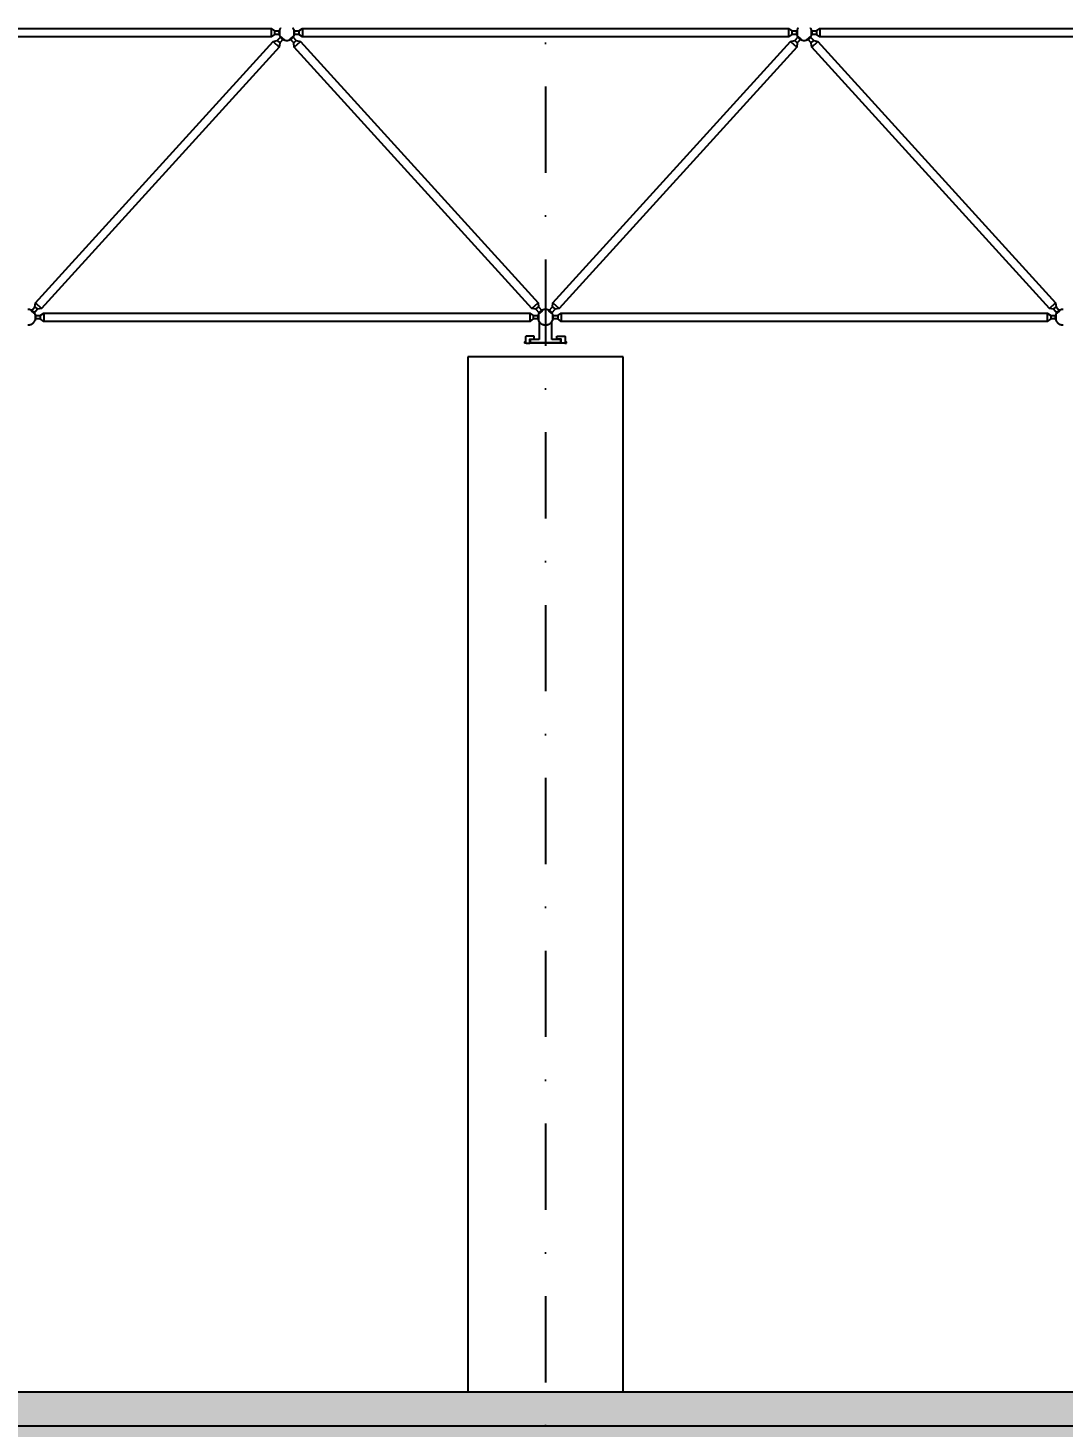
# Model space of a CAD drawing. Header units: centimetres. Extents: x 26569 to 160723, y -3143 to 14565.
# Drawn here: x 37476.7 to 37776.7, y 5940.3 to 6345.9 of the extents above; entities that cross this region are included whole.
import ezdxf

# ---------------------------------------------------------------- set-up
doc = ezdxf.new("R2010")
doc.units = ezdxf.units.CM
doc.header["$LTSCALE"] = 100
doc.linetypes.add('DASHDOT2', pattern=[0.5, 0.25, -0.125, 0, -0.125])
for name, color, linetype in [('A-ANNO-DIMS', 187, 'Continuous'), ('A-ANNO-GRID', 155, 'DASHDOT2'), ('A-ELEV-01', 255, 'Continuous'), ('A-ELEV-02', 253, 'Continuous'), ('S-CONC', 5, 'Continuous'), ('S-HTCH', 8, 'Continuous')]:
    doc.layers.add(name, color=color, linetype=linetype)
doc.styles.add('Fields_100', font='act_simplex.shx', dxfattribs={"width": 0.8, "height": 20})
doc.dimstyles.new('FIELDS_100', dxfattribs={"dimscale": 0, "dimtxt": 20, "dimasz": 5, "dimexe": 5, "dimexo": 5, "dimgap": 5, "dimtad": 0, "dimdec": 0, "dimzin": 0, "dimdsep": 46, "dimtxsty": 'Fields_100', "dimblk": 'DOT', "dimcen": 0.09, "dimclrt": 50, "dimadec": 0, "dimazin": 0, "dimtfac": 1, "dimtdec": 0, "dimtix": 1, "dimtofl": 0, "dimtmove": 1, "dimatfit": 3, "dimfxl": 5, "dimfxlon": 1, "dimtolj": 1, "dimtzin": 0, "dimarcsym": 0})

# ---------------------------------------------------------------- blocks, each defined once
blk = doc.blocks.new('_Dot')
at = {"color": 0, "linetype": 'ByBlock', "lineweight": -2}
blk.add_line((-0.5, 0), (-1, 0), dxfattribs=at)
at = {"color": 0, "linetype": 'ByBlock', "const_width": 0.5}
blk.add_lwpolyline([(-0.25, 0, 1), (0.25, 0, 1)], format="xyb", close=True, dxfattribs=at)
blk = doc.blocks.new('*D695')
at = {"layer": 'A-ANNO-DIMS', "color": 0, "lineweight": -2, "transparency": 16777216}
for p, q in [((36726.73, 6649.56), (36726.73, 6659.56)), ((37626.73, 6649.56), (37626.73, 6659.56)), ((36731.73, 6654.56), (37145.07, 6654.56)), ((37621.73, 6654.56), (37208.4, 6654.56))]:
    blk.add_line(p, q, dxfattribs=at)
at = {"layer": 'DEFPOINTS', "color": 0, "transparency": 16777216}
for p in [(37626.73, 6654.56), (36726.73, 6232.06), (37626.73, 6232.06)]:
    blk.add_point(p, dxfattribs=at)
at = {"layer": 'A-ANNO-DIMS', "color": 0, "lineweight": -2, "transparency": 16777216, "xscale": 5, "yscale": 5, "zscale": 5, "rotation": 180}
blk.add_blockref('_Dot', (36726.73, 6654.56), dxfattribs=at)
at = {"layer": 'A-ANNO-DIMS', "color": 0, "lineweight": -2, "transparency": 16777216, "xscale": 5, "yscale": 5, "zscale": 5}
blk.add_blockref('_Dot', (37626.73, 6654.56), dxfattribs=at)
at = {"layer": 'A-ANNO-DIMS', "color": 50, "transparency": 16777216, "insert": (37176.73, 6654.56), "char_height": 20, "attachment_point": 5, "style": 'Fields_100'}
blk.add_mtext('\\A1;1800', dxfattribs=at)
blk = doc.blocks.new('*D696')
at = {"layer": 'A-ANNO-DIMS', "color": 0, "lineweight": -2, "transparency": 16777216}
for p, q in [((37626.73, 6649.56), (37626.73, 6659.56)), ((38526.73, 6649.56), (38526.73, 6659.56)), ((37631.73, 6654.56), (38045.07, 6654.56)), ((38521.73, 6654.56), (38108.4, 6654.56))]:
    blk.add_line(p, q, dxfattribs=at)
at = {"layer": 'DEFPOINTS', "color": 0, "transparency": 16777216}
for p in [(38526.73, 6654.56), (37626.73, 6232.06), (38526.73, 6232.06)]:
    blk.add_point(p, dxfattribs=at)
at = {"layer": 'A-ANNO-DIMS', "color": 0, "lineweight": -2, "transparency": 16777216, "xscale": 5, "yscale": 5, "zscale": 5, "rotation": 180}
blk.add_blockref('_Dot', (37626.73, 6654.56), dxfattribs=at)
at = {"layer": 'A-ANNO-DIMS', "color": 0, "lineweight": -2, "transparency": 16777216, "xscale": 5, "yscale": 5, "zscale": 5}
blk.add_blockref('_Dot', (38526.73, 6654.56), dxfattribs=at)
at = {"layer": 'A-ANNO-DIMS', "color": 50, "transparency": 16777216, "insert": (38076.73, 6654.56), "char_height": 20, "attachment_point": 5, "style": 'Fields_100'}
blk.add_mtext('\\A1;1800', dxfattribs=at)

msp = doc.modelspace()

# ---------------------------------------------------------------- hatches: boundary and pattern name
at = {"layer": 'A-ELEV-02'}
for points in [[(37620.98, 6254.66), (37621.13, 6254.51), (37620.63, 6254.51), (37620.63, 6254.53), (37620.64, 6254.55), (37620.64, 6254.56), (37620.64, 6254.58), (37620.64, 6254.6), (37620.64, 6254.61), (37620.65, 6254.63), (37620.65, 6254.65), (37620.66, 6254.66), (37620.66, 6254.68), (37620.67, 6254.7), (37620.68, 6254.71), (37620.68, 6254.73), (37620.69, 6254.74), (37620.7, 6254.76), (37620.71, 6254.77), (37620.72, 6254.79), (37620.73, 6254.8), (37620.74, 6254.81), (37620.75, 6254.83), (37620.76, 6254.84), (37620.77, 6254.85), (37620.78, 6254.87), (37620.79, 6254.88), (37620.81, 6254.89), (37620.82, 6254.9), (37620.83, 6254.91), (37620.85, 6254.92), (37620.86, 6254.93), (37620.88, 6254.94), (37620.89, 6254.95), (37620.91, 6254.96), (37620.92, 6254.96), (37620.94, 6254.97), (37620.95, 6254.98), (37620.97, 6254.98), (37620.98, 6254.99)], [(37632.48, 6254.66), (37632.33, 6254.51), (37632.83, 6254.51), (37632.83, 6254.53), (37632.83, 6254.55), (37632.83, 6254.56), (37632.83, 6254.58), (37632.83, 6254.6), (37632.82, 6254.61), (37632.82, 6254.63), (37632.82, 6254.65), (37632.81, 6254.66), (37632.81, 6254.68), (37632.8, 6254.7), (37632.79, 6254.71), (37632.79, 6254.73), (37632.78, 6254.74), (37632.77, 6254.76), (37632.76, 6254.77), (37632.75, 6254.79), (37632.74, 6254.8), (37632.73, 6254.81), (37632.72, 6254.83), (37632.71, 6254.84), (37632.7, 6254.85), (37632.69, 6254.87), (37632.67, 6254.88), (37632.66, 6254.89), (37632.65, 6254.9), (37632.64, 6254.91), (37632.62, 6254.92), (37632.61, 6254.93), (37632.59, 6254.94), (37632.58, 6254.95), (37632.56, 6254.96), (37632.55, 6254.96), (37632.53, 6254.97), (37632.52, 6254.98), (37632.5, 6254.98), (37632.48, 6254.99)]]:
    msp.add_hatch(color=256, dxfattribs=at).paths.add_polyline_path(points, flags=0)
at = {"layer": 'S-HTCH'}
h = msp.add_hatch(dxfattribs=at)
h.set_pattern_fill('ANSI33', color=256, scale=0.5, style=0)
h.set_pattern_definition([(45, (27417.0162, 6583.6334), (-2.245064, 2.245064), []), (45, (27419.2613, 6583.6334), (-2.245064, 2.245064), [1.5875, -0.79375])])
h.paths.add_polyline_path([(40149.23, 5940.51), (40149.23, 5950.51), (32204.23, 5950.51), (32204.23, 5940.51)])
h.paths.add_polyline_path([(40149.23, 5950.51), (40149.23, 5940.51), (41098.48, 5940.51), (41098.48, 5950.51)])
h = msp.add_hatch(dxfattribs=at)
h.set_pattern_fill('AR-CONC', color=256, scale=0.05, style=0)
h.set_pattern_definition([(50, (-33454.4515, 6751.264), (9.10923345, -0.7969543), [0.9525, -10.4775]), (355, (-33454.4515, 6751.264), (-1.7621711, 9.5528423), [0.762, -8.3820292]), (100.451445, (-33453.692, 6751.198), (7.3470624, 8.7558876), [0.8095004, -8.9045122]), (46.1842, (-33454.452, 6753.804), (13.553952, -2.1021164), [1.42875, -15.71625]), (96.635558, (-33453.322, 6753.629), (11.8702067, 12.3713062), [1.2142512, -13.3567804]), (351.184151, (-33454.452, 6753.804), (11.8702067, 12.3713062), [1.1429984, -12.5729866]), (21, (-33453.1815, 6753.169), (7.5807196, -5.1132599), [0.9525, -10.4775]), (326, (-33453.1815, 6753.169), (3.0901014, 9.2093983), [0.762, -8.382]), (71.451445, (-33452.55, 6752.743), (10.670821, 4.0961384), [0.8095004, -8.9044969]), (37.5, (-33454.4515, 6751.264), (0.15443016, 4.22775194), [0, -8.2804, 0, -8.509, 0, -8.41375]), (7.5, (-33454.4515, 6751.264), (3.34098313, 5.00902874), [0, -4.8514, 0, -8.0899, 0, -3.20675]), (327.5, (-33457.2836, 6751.264), (6.77952976, -0.2864372), [0, -3.175, 0, -9.906, 0, -13.1445]), (317.5, (-33458.5536, 6751.264), (7.40645907, 1.27132455), [0, -4.1275, 0, -6.5786, 0, -9.3345])])
h.paths.add_polyline_path([(41085.73, 5940.51), (32204.23, 5940.51), (32204.23, 5935.51), (41085.73, 5935.51)])

# ---------------------------------------------------------------- linework, layer by layer
at = {"layer": 'A-ANNO-GRID'}
msp.add_lwpolyline([(37626.73, 6679.56), (37626.73, 5813.01)], dxfattribs=at)
at = {"layer": 'A-ELEV-01'}
for points in [[(37604.23, 6250.51), (37604.23, 5950.51)], [(37649.23, 6250.51), (37604.23, 6250.51)], [(37649.23, 5950.51), (37649.23, 6250.51)]]:
    msp.add_lwpolyline(points, dxfattribs=at)
at = {"layer": 'A-ELEV-02'}
for points in [[(37403.78, 6345.01), (37405.28, 6345.01), (37406.28, 6345.72), (37547.18, 6345.72), (37548.18, 6345.01), (37549.68, 6345.01)], [(37549.68, 6344.01), (37548.18, 6344.01), (37547.18, 6343.3), (37406.28, 6343.3), (37405.28, 6344.01), (37403.78, 6344.01)], [(37547.18, 6345.72), (37547.18, 6343.3)], [(37548.18, 6345.01), (37548.18, 6344.01)], [(37549.93, 6345.86), (37549.89, 6345.8), (37549.85, 6345.74), (37549.81, 6345.68), (37549.77, 6345.61), (37549.73, 6345.54), (37549.7, 6345.47), (37549.67, 6345.4), (37549.64, 6345.33), (37549.61, 6345.26), (37549.6, 6345.22), (37549.59, 6345.18), (37549.57, 6345.14), (37549.56, 6345.11), (37549.55, 6345.07), (37549.54, 6345.03), (37549.54, 6344.99), (37549.53, 6344.95), (37549.52, 6344.91), (37549.51, 6344.87), (37549.51, 6344.83), (37549.5, 6344.79), (37549.5, 6344.75), (37549.49, 6344.71), (37549.49, 6344.67), (37549.49, 6344.63), (37549.49, 6344.59), (37549.48, 6344.55), (37549.48, 6344.52), (37549.48, 6344.48), (37549.49, 6344.44), (37549.49, 6344.4), (37549.49, 6344.36), (37549.49, 6344.32), (37549.5, 6344.28), (37549.5, 6344.24), (37549.51, 6344.2), (37549.51, 6344.16), (37549.53, 6344.08), (37549.54, 6344.01), (37549.56, 6343.93), (37549.58, 6343.86), (37549.61, 6343.78), (37549.63, 6343.71), (37549.66, 6343.64), (37549.69, 6343.57), (37549.72, 6343.51), (37549.76, 6343.44), (37549.79, 6343.37), (37549.83, 6343.31), (37549.87, 6343.25), (37549.92, 6343.18), (37549.96, 6343.12), (37550.01, 6343.06), (37550.07, 6343), (37550.12, 6342.95), (37550.15, 6342.92), (37550.17, 6342.89), (37550.2, 6342.86), (37550.23, 6342.84), (37550.26, 6342.81), (37550.29, 6342.78), (37550.32, 6342.76), (37550.35, 6342.73), (37550.39, 6342.71), (37550.42, 6342.69), (37550.45, 6342.66), (37550.48, 6342.64), (37550.52, 6342.62), (37550.55, 6342.6), (37550.59, 6342.58), (37550.62, 6342.56), (37550.65, 6342.54), (37550.69, 6342.52), (37550.73, 6342.5), (37550.76, 6342.48), (37550.8, 6342.47), (37550.83, 6342.45), (37550.87, 6342.43), (37550.91, 6342.42), (37550.94, 6342.41), (37550.98, 6342.39), (37551.02, 6342.38), (37551.06, 6342.37), (37551.13, 6342.34), (37551.21, 6342.33), (37551.28, 6342.31), (37551.36, 6342.29), (37551.43, 6342.28), (37551.51, 6342.27), (37551.59, 6342.27), (37551.66, 6342.26), (37551.73, 6342.26), (37551.81, 6342.26), (37551.88, 6342.27), (37551.96, 6342.27), (37552.03, 6342.28), (37552.11, 6342.29), (37552.19, 6342.31), (37552.26, 6342.33), (37552.34, 6342.34), (37552.41, 6342.37), (37552.45, 6342.38), (37552.49, 6342.39), (37552.52, 6342.41), (37552.56, 6342.42), (37552.6, 6342.43), (37552.63, 6342.45), (37552.67, 6342.47), (37552.71, 6342.48), (37552.74, 6342.5), (37552.78, 6342.52), (37552.81, 6342.54), (37552.85, 6342.56), (37552.88, 6342.58), (37552.92, 6342.6), (37552.95, 6342.62), (37552.98, 6342.64), (37553.02, 6342.66), (37553.05, 6342.69), (37553.08, 6342.71), (37553.11, 6342.73), (37553.15, 6342.76), (37553.18, 6342.78), (37553.21, 6342.81), (37553.24, 6342.84), (37553.27, 6342.86), (37553.29, 6342.89), (37553.32, 6342.92), (37553.35, 6342.95), (37553.4, 6343), (37553.45, 6343.06), (37553.5, 6343.12), (37553.55, 6343.18), (37553.59, 6343.25), (37553.64, 6343.31), (37553.68, 6343.37), (37553.71, 6343.44), (37553.75, 6343.51), (37553.78, 6343.57), (37553.81, 6343.64), (37553.84, 6343.71), (37553.86, 6343.78), (37553.89, 6343.86), (37553.91, 6343.93), (37553.93, 6344.01), (37553.94, 6344.08), (37553.96, 6344.16), (37553.96, 6344.2), (37553.97, 6344.24), (37553.97, 6344.28), (37553.98, 6344.32), (37553.98, 6344.36), (37553.98, 6344.4), (37553.98, 6344.44), (37553.98, 6344.48), (37553.98, 6344.52), (37553.98, 6344.55), (37553.98, 6344.59), (37553.98, 6344.63), (37553.98, 6344.67), (37553.98, 6344.71), (37553.97, 6344.75), (37553.97, 6344.79), (37553.96, 6344.83), (37553.96, 6344.87), (37553.95, 6344.91), (37553.94, 6344.95), (37553.93, 6344.99), (37553.92, 6345.03), (37553.91, 6345.07), (37553.9, 6345.11), (37553.89, 6345.14), (37553.88, 6345.18), (37553.87, 6345.22), (37553.86, 6345.26), (37553.83, 6345.33), (37553.8, 6345.4), (37553.77, 6345.47), (37553.73, 6345.54), (37553.7, 6345.61), (37553.66, 6345.68), (37553.62, 6345.74), (37553.58, 6345.8), (37553.53, 6345.86)], [(37549.67, 6343.62), (37551.04, 6342.37)], [(37549.68, 6345.44), (37549.68, 6343.58)], [(37552.43, 6342.37), (37553.8, 6343.62)], [(37553.78, 6345.01), (37555.28, 6345.01), (37556.28, 6345.72), (37697.18, 6345.72), (37698.18, 6345.01), (37699.68, 6345.01)], [(37553.78, 6345.44), (37553.78, 6343.58)], [(37699.68, 6344.01), (37698.18, 6344.01), (37697.18, 6343.3), (37556.28, 6343.3), (37555.28, 6344.01), (37553.78, 6344.01)], [(37555.28, 6345.01), (37555.28, 6344.01)], [(37556.28, 6345.72), (37556.28, 6343.3)], [(37697.18, 6345.72), (37697.18, 6343.3)], [(37698.18, 6345.01), (37698.18, 6344.01)], [(37699.93, 6345.86), (37699.89, 6345.8), (37699.85, 6345.74), (37699.81, 6345.68), (37699.77, 6345.61), (37699.73, 6345.54), (37699.7, 6345.47), (37699.67, 6345.4), (37699.64, 6345.33), (37699.61, 6345.26), (37699.6, 6345.22), (37699.59, 6345.18), (37699.57, 6345.14), (37699.56, 6345.11), (37699.55, 6345.07), (37699.54, 6345.03), (37699.54, 6344.99), (37699.53, 6344.95), (37699.52, 6344.91), (37699.51, 6344.87), (37699.51, 6344.83), (37699.5, 6344.79), (37699.5, 6344.75), (37699.49, 6344.71), (37699.49, 6344.67), (37699.49, 6344.63), (37699.49, 6344.59), (37699.48, 6344.55), (37699.48, 6344.52), (37699.48, 6344.48), (37699.49, 6344.44), (37699.49, 6344.4), (37699.49, 6344.36), (37699.49, 6344.32), (37699.5, 6344.28), (37699.5, 6344.24), (37699.51, 6344.2), (37699.51, 6344.16), (37699.53, 6344.08), (37699.54, 6344.01), (37699.56, 6343.93), (37699.58, 6343.86), (37699.61, 6343.78), (37699.63, 6343.71), (37699.66, 6343.64), (37699.69, 6343.57), (37699.72, 6343.51), (37699.76, 6343.44), (37699.79, 6343.37), (37699.83, 6343.31), (37699.87, 6343.25), (37699.92, 6343.18), (37699.96, 6343.12), (37700.01, 6343.06), (37700.07, 6343), (37700.12, 6342.95), (37700.15, 6342.92), (37700.17, 6342.89), (37700.2, 6342.86), (37700.23, 6342.84), (37700.26, 6342.81), (37700.29, 6342.78), (37700.32, 6342.76), (37700.35, 6342.73), (37700.39, 6342.71), (37700.42, 6342.69), (37700.45, 6342.66), (37700.48, 6342.64), (37700.52, 6342.62), (37700.55, 6342.6), (37700.59, 6342.58), (37700.62, 6342.56), (37700.65, 6342.54), (37700.69, 6342.52), (37700.73, 6342.5), (37700.76, 6342.48), (37700.8, 6342.47), (37700.83, 6342.45), (37700.87, 6342.43), (37700.91, 6342.42), (37700.94, 6342.41), (37700.98, 6342.39), (37701.02, 6342.38), (37701.06, 6342.37), (37701.13, 6342.34), (37701.21, 6342.33), (37701.28, 6342.31), (37701.36, 6342.29), (37701.43, 6342.28), (37701.51, 6342.27), (37701.59, 6342.27), (37701.66, 6342.26), (37701.73, 6342.26), (37701.81, 6342.26), (37701.88, 6342.27), (37701.96, 6342.27), (37702.03, 6342.28), (37702.11, 6342.29), (37702.19, 6342.31), (37702.26, 6342.33), (37702.34, 6342.34), (37702.41, 6342.37), (37702.45, 6342.38), (37702.49, 6342.39), (37702.52, 6342.41), (37702.56, 6342.42), (37702.6, 6342.43), (37702.63, 6342.45), (37702.67, 6342.47), (37702.71, 6342.48), (37702.74, 6342.5), (37702.78, 6342.52), (37702.81, 6342.54), (37702.85, 6342.56), (37702.88, 6342.58), (37702.92, 6342.6), (37702.95, 6342.62), (37702.98, 6342.64), (37703.02, 6342.66), (37703.05, 6342.69), (37703.08, 6342.71), (37703.11, 6342.73), (37703.15, 6342.76), (37703.18, 6342.78), (37703.21, 6342.81), (37703.24, 6342.84), (37703.27, 6342.86), (37703.29, 6342.89), (37703.32, 6342.92), (37703.35, 6342.95), (37703.4, 6343), (37703.45, 6343.06), (37703.5, 6343.12), (37703.55, 6343.18), (37703.59, 6343.25), (37703.64, 6343.31), (37703.68, 6343.37), (37703.71, 6343.44), (37703.75, 6343.51), (37703.78, 6343.57), (37703.81, 6343.64), (37703.84, 6343.71), (37703.86, 6343.78), (37703.89, 6343.86), (37703.91, 6343.93), (37703.93, 6344.01), (37703.94, 6344.08), (37703.96, 6344.16), (37703.96, 6344.2), (37703.97, 6344.24), (37703.97, 6344.28), (37703.98, 6344.32), (37703.98, 6344.36), (37703.98, 6344.4), (37703.98, 6344.44), (37703.98, 6344.48), (37703.98, 6344.52), (37703.98, 6344.55), (37703.98, 6344.59), (37703.98, 6344.63), (37703.98, 6344.67), (37703.98, 6344.71), (37703.97, 6344.75), (37703.97, 6344.79), (37703.96, 6344.83), (37703.96, 6344.87), (37703.95, 6344.91), (37703.94, 6344.95), (37703.93, 6344.99), (37703.92, 6345.03), (37703.91, 6345.07), (37703.9, 6345.11), (37703.89, 6345.14), (37703.88, 6345.18), (37703.87, 6345.22), (37703.86, 6345.26), (37703.83, 6345.33), (37703.8, 6345.4), (37703.77, 6345.47), (37703.73, 6345.54), (37703.7, 6345.61), (37703.66, 6345.68), (37703.62, 6345.74), (37703.58, 6345.8), (37703.53, 6345.86)], [(37699.67, 6343.62), (37701.04, 6342.37)], [(37699.68, 6345.44), (37699.68, 6343.58)], [(37702.43, 6342.37), (37703.8, 6343.62)], [(37703.78, 6345.01), (37705.28, 6345.01), (37706.28, 6345.72), (37847.18, 6345.72), (37848.18, 6345.01), (37849.68, 6345.01)], [(37703.78, 6345.44), (37703.78, 6343.58)], [(37849.68, 6344.01), (37848.18, 6344.01), (37847.18, 6343.3), (37706.28, 6343.3), (37705.28, 6344.01), (37703.78, 6344.01)], [(37705.28, 6345.01), (37705.28, 6344.01)], [(37706.28, 6345.72), (37706.28, 6343.3)], [(37547.78, 6341.96), (37549.57, 6340.33)], [(37548.98, 6342.22), (37549.72, 6341.55)], [(37553.75, 6341.55), (37554.49, 6342.22)], [(37553.9, 6340.33), (37555.69, 6341.96)], [(37697.78, 6341.96), (37699.57, 6340.33)], [(37698.98, 6342.22), (37699.72, 6341.55)], [(37703.75, 6341.55), (37704.49, 6342.22)], [(37703.9, 6340.33), (37705.69, 6341.96)], [(37476.73, 6259.76), (37476.78, 6259.76), (37476.83, 6259.76), (37476.89, 6259.77), (37476.94, 6259.77), (37476.99, 6259.78), (37477.04, 6259.78), (37477.09, 6259.79), (37477.14, 6259.8), (37477.2, 6259.81), (37477.25, 6259.82), (37477.3, 6259.83), (37477.35, 6259.85), (37477.41, 6259.86), (37477.46, 6259.88), (37477.51, 6259.9), (37477.56, 6259.92), (37477.61, 6259.94), (37477.67, 6259.96), (37477.72, 6259.99), (37477.77, 6260.01), (37477.82, 6260.04), (37477.87, 6260.07), (37477.92, 6260.1), (37477.97, 6260.13), (37478.01, 6260.16), (37478.06, 6260.19), (37478.11, 6260.23), (37478.15, 6260.27), (37478.2, 6260.3), (37478.24, 6260.34), (37478.28, 6260.38), (37478.33, 6260.42), (37478.37, 6260.46), (37478.41, 6260.51), (37478.44, 6260.55), (37478.48, 6260.59), (37478.52, 6260.64), (37478.55, 6260.69), (37478.59, 6260.73), (37478.62, 6260.78), (37478.65, 6260.83), (37478.68, 6260.88), (37478.71, 6260.93), (37478.73, 6260.98), (37478.76, 6261.03), (37478.78, 6261.08), (37478.81, 6261.13), (37478.83, 6261.18), (37478.85, 6261.24), (37478.86, 6261.29), (37478.88, 6261.34), (37478.9, 6261.39), (37478.91, 6261.45), (37478.92, 6261.5), (37478.94, 6261.55), (37478.95, 6261.6), (37478.96, 6261.66), (37478.96, 6261.71), (37478.97, 6261.76), (37478.98, 6261.81), (37478.98, 6261.86), (37478.98, 6261.91), (37478.98, 6261.96), (37478.98, 6262.01), (37478.98, 6262.06), (37478.98, 6262.11), (37478.98, 6262.16), (37478.98, 6262.21), (37478.97, 6262.27), (37478.96, 6262.32), (37478.96, 6262.37), (37478.95, 6262.42), (37478.94, 6262.47), (37478.92, 6262.53), (37478.91, 6262.58), (37478.9, 6262.63), (37478.88, 6262.68), (37478.86, 6262.74), (37478.85, 6262.79), (37478.83, 6262.84), (37478.81, 6262.89), (37478.78, 6262.94), (37478.76, 6262.99), (37478.73, 6263.05), (37478.71, 6263.1), (37478.68, 6263.15), (37478.65, 6263.19), (37478.62, 6263.24), (37478.59, 6263.29), (37478.55, 6263.34), (37478.52, 6263.38), (37478.48, 6263.43), (37478.44, 6263.48), (37478.41, 6263.52), (37478.37, 6263.56), (37478.33, 6263.6), (37478.28, 6263.64), (37478.24, 6263.68), (37478.2, 6263.72), (37478.15, 6263.76), (37478.11, 6263.8), (37478.06, 6263.83), (37478.01, 6263.86), (37477.97, 6263.9), (37477.92, 6263.93), (37477.87, 6263.96), (37477.82, 6263.98), (37477.77, 6264.01), (37477.72, 6264.04), (37477.67, 6264.06), (37477.61, 6264.08), (37477.56, 6264.1), (37477.51, 6264.12), (37477.46, 6264.14), (37477.41, 6264.16), (37477.35, 6264.18), (37477.3, 6264.19), (37477.25, 6264.2), (37477.2, 6264.21), (37477.14, 6264.22), (37477.09, 6264.23), (37477.04, 6264.24), (37476.99, 6264.25), (37476.94, 6264.25), (37476.89, 6264.26), (37476.83, 6264.26), (37476.78, 6264.26), (37476.73, 6264.26)], [(37477.43, 6264.15), (37478.8, 6262.91)], [(37478.75, 6264.98), (37479.49, 6264.3)], [(37478.78, 6262.51), (37480.28, 6262.51), (37481.28, 6263.22), (37622.18, 6263.22), (37623.18, 6262.51), (37624.68, 6262.51)], [(37478.78, 6262.94), (37478.78, 6261.08)], [(37478.9, 6266.19), (37480.69, 6264.57)], [(37480.28, 6262.51), (37480.28, 6261.51)], [(37481.28, 6263.22), (37481.28, 6260.8)], [(37622.18, 6263.22), (37622.18, 6260.8)], [(37622.78, 6264.57), (37624.57, 6266.19)], [(37623.18, 6262.51), (37623.18, 6261.51)], [(37623.98, 6264.3), (37624.72, 6264.98)], [(37628.53, 6260.66), (37628.58, 6260.72), (37628.62, 6260.78), (37628.66, 6260.85), (37628.7, 6260.91), (37628.73, 6260.98), (37628.77, 6261.05), (37628.8, 6261.12), (37628.83, 6261.19), (37628.86, 6261.27), (37628.87, 6261.31), (37628.88, 6261.34), (37628.89, 6261.38), (37628.9, 6261.42), (37628.91, 6261.46), (37628.92, 6261.5), (37628.93, 6261.53), (37628.94, 6261.57), (37628.95, 6261.61), (37628.96, 6261.65), (37628.96, 6261.69), (37628.97, 6261.73), (37628.97, 6261.77), (37628.98, 6261.81), (37628.98, 6261.85), (37628.98, 6261.89), (37628.98, 6261.93), (37628.98, 6261.97), (37628.98, 6262.01), (37628.98, 6262.05), (37628.98, 6262.09), (37628.98, 6262.13), (37628.98, 6262.17), (37628.98, 6262.21), (37628.97, 6262.25), (37628.97, 6262.29), (37628.96, 6262.33), (37628.96, 6262.36), (37628.94, 6262.44), (37628.93, 6262.52), (37628.91, 6262.59), (37628.89, 6262.67), (37628.86, 6262.74), (37628.84, 6262.81), (37628.81, 6262.88), (37628.78, 6262.95), (37628.75, 6263.02), (37628.71, 6263.08), (37628.68, 6263.15), (37628.64, 6263.21), (37628.59, 6263.28), (37628.55, 6263.34), (37628.5, 6263.4), (37628.45, 6263.46), (37628.4, 6263.52), (37628.35, 6263.58), (37628.32, 6263.61), (37628.29, 6263.63), (37628.27, 6263.66), (37628.24, 6263.69), (37628.21, 6263.71), (37628.18, 6263.74), (37628.15, 6263.77), (37628.11, 6263.79), (37628.08, 6263.81), (37628.05, 6263.84), (37628.02, 6263.86), (37627.98, 6263.88), (37627.95, 6263.9), (37627.92, 6263.93), (37627.88, 6263.95), (37627.85, 6263.97), (37627.81, 6263.99), (37627.78, 6264.01), (37627.74, 6264.02), (37627.71, 6264.04), (37627.67, 6264.06), (37627.63, 6264.07), (37627.6, 6264.09), (37627.56, 6264.1), (37627.52, 6264.12), (37627.49, 6264.13), (37627.45, 6264.15), (37627.41, 6264.16), (37627.34, 6264.18), (37627.26, 6264.2), (37627.19, 6264.22), (37627.11, 6264.23), (37627.03, 6264.24), (37626.96, 6264.25), (37626.88, 6264.26), (37626.81, 6264.26), (37626.73, 6264.26), (37626.66, 6264.26), (37626.59, 6264.26), (37626.51, 6264.25), (37626.43, 6264.24), (37626.36, 6264.23), (37626.28, 6264.22), (37626.21, 6264.2), (37626.13, 6264.18), (37626.06, 6264.16), (37626.02, 6264.15), (37625.98, 6264.13), (37625.94, 6264.12), (37625.91, 6264.1), (37625.87, 6264.09), (37625.83, 6264.07), (37625.8, 6264.06), (37625.76, 6264.04), (37625.73, 6264.02), (37625.69, 6264.01), (37625.65, 6263.99), (37625.62, 6263.97), (37625.59, 6263.95), (37625.55, 6263.93), (37625.52, 6263.9), (37625.48, 6263.88), (37625.45, 6263.86), (37625.42, 6263.84), (37625.39, 6263.81), (37625.35, 6263.79), (37625.32, 6263.77), (37625.29, 6263.74), (37625.26, 6263.71), (37625.23, 6263.69), (37625.2, 6263.66), (37625.17, 6263.63), (37625.15, 6263.61), (37625.12, 6263.58), (37625.07, 6263.52), (37625.01, 6263.46), (37624.96, 6263.4), (37624.92, 6263.34), (37624.87, 6263.28), (37624.83, 6263.21), (37624.79, 6263.15), (37624.76, 6263.08), (37624.72, 6263.02), (37624.69, 6262.95), (37624.66, 6262.88), (37624.63, 6262.81), (37624.61, 6262.74), (37624.58, 6262.67), (37624.56, 6262.59), (37624.54, 6262.52), (37624.53, 6262.44), (37624.51, 6262.36), (37624.51, 6262.33), (37624.5, 6262.29), (37624.5, 6262.25), (37624.49, 6262.21), (37624.49, 6262.17), (37624.49, 6262.13), (37624.49, 6262.09), (37624.48, 6262.05), (37624.48, 6262.01), (37624.48, 6261.97), (37624.49, 6261.93), (37624.49, 6261.89), (37624.49, 6261.85), (37624.49, 6261.81), (37624.5, 6261.77), (37624.5, 6261.73), (37624.51, 6261.69), (37624.51, 6261.65), (37624.52, 6261.61), (37624.53, 6261.57), (37624.54, 6261.53), (37624.54, 6261.5), (37624.55, 6261.46), (37624.56, 6261.42), (37624.57, 6261.38), (37624.59, 6261.34), (37624.6, 6261.31), (37624.61, 6261.27), (37624.64, 6261.19), (37624.67, 6261.12), (37624.7, 6261.05), (37624.73, 6260.98), (37624.77, 6260.91), (37624.81, 6260.85), (37624.85, 6260.78), (37624.89, 6260.72), (37624.93, 6260.66)], [(37624.67, 6262.91), (37626.04, 6264.15)], [(37624.68, 6262.94), (37624.68, 6261.08)], [(37627.43, 6264.15), (37628.8, 6262.91)], [(37628.75, 6264.98), (37629.49, 6264.3)], [(37628.78, 6262.51), (37630.28, 6262.51), (37631.28, 6263.22), (37772.18, 6263.22), (37773.18, 6262.51), (37774.68, 6262.51)], [(37628.78, 6262.94), (37628.78, 6261.08)], [(37628.9, 6266.19), (37630.69, 6264.57)], [(37630.28, 6262.51), (37630.28, 6261.51)], [(37631.28, 6263.22), (37631.28, 6260.8)], [(37772.18, 6263.22), (37772.18, 6260.8)], [(37772.78, 6264.57), (37774.57, 6266.19)], [(37773.18, 6262.51), (37773.18, 6261.51)], [(37773.98, 6264.3), (37774.72, 6264.98)], [(37776.78, 6264.26), (37776.73, 6264.26), (37776.68, 6264.26), (37776.63, 6264.26), (37776.58, 6264.26), (37776.53, 6264.25), (37776.48, 6264.25), (37776.43, 6264.24), (37776.38, 6264.23), (37776.32, 6264.22), (37776.27, 6264.21), (37776.22, 6264.2), (37776.17, 6264.19), (37776.12, 6264.18), (37776.06, 6264.16), (37776.01, 6264.14), (37775.96, 6264.12), (37775.91, 6264.1), (37775.85, 6264.08), (37775.8, 6264.06), (37775.75, 6264.04), (37775.7, 6264.01), (37775.65, 6263.98), (37775.6, 6263.96), (37775.55, 6263.93), (37775.5, 6263.9), (37775.46, 6263.86), (37775.41, 6263.83), (37775.36, 6263.8), (37775.32, 6263.76), (37775.27, 6263.72), (37775.23, 6263.68), (37775.19, 6263.64), (37775.14, 6263.6), (37775.1, 6263.56), (37775.06, 6263.52), (37775.02, 6263.48), (37774.99, 6263.43), (37774.95, 6263.38), (37774.92, 6263.34), (37774.88, 6263.29), (37774.85, 6263.24), (37774.82, 6263.19), (37774.79, 6263.15), (37774.76, 6263.1), (37774.74, 6263.05), (37774.71, 6262.99), (37774.69, 6262.94), (37774.66, 6262.89), (37774.64, 6262.84), (37774.62, 6262.79), (37774.6, 6262.74), (37774.59, 6262.68), (37774.57, 6262.63), (37774.56, 6262.58), (37774.54, 6262.53), (37774.53, 6262.47), (37774.52, 6262.42), (37774.51, 6262.37), (37774.51, 6262.32), (37774.5, 6262.27), (37774.49, 6262.21), (37774.49, 6262.16), (37774.49, 6262.11), (37774.48, 6262.06), (37774.48, 6262.01), (37774.48, 6261.96), (37774.49, 6261.91), (37774.49, 6261.86), (37774.49, 6261.81), (37774.5, 6261.76), (37774.51, 6261.71), (37774.51, 6261.66), (37774.52, 6261.6), (37774.53, 6261.55), (37774.54, 6261.5), (37774.56, 6261.45), (37774.57, 6261.39), (37774.59, 6261.34), (37774.6, 6261.29), (37774.62, 6261.24), (37774.64, 6261.18), (37774.66, 6261.13), (37774.69, 6261.08), (37774.71, 6261.03), (37774.74, 6260.98), (37774.76, 6260.93), (37774.79, 6260.88), (37774.82, 6260.83), (37774.85, 6260.78), (37774.88, 6260.73), (37774.92, 6260.69), (37774.95, 6260.64), (37774.99, 6260.59), (37775.02, 6260.55), (37775.06, 6260.51), (37775.1, 6260.46), (37775.14, 6260.42), (37775.19, 6260.38), (37775.23, 6260.34), (37775.27, 6260.3), (37775.32, 6260.27), (37775.36, 6260.23), (37775.41, 6260.19), (37775.46, 6260.16), (37775.5, 6260.13), (37775.55, 6260.1), (37775.6, 6260.07), (37775.65, 6260.04), (37775.7, 6260.01), (37775.75, 6259.99), (37775.8, 6259.96), (37775.85, 6259.94), (37775.91, 6259.92), (37775.96, 6259.9), (37776.01, 6259.88), (37776.06, 6259.86), (37776.12, 6259.85), (37776.17, 6259.83), (37776.22, 6259.82), (37776.27, 6259.81), (37776.32, 6259.8), (37776.38, 6259.79), (37776.43, 6259.78), (37776.48, 6259.78), (37776.53, 6259.77), (37776.58, 6259.77), (37776.63, 6259.76), (37776.68, 6259.76), (37776.73, 6259.76), (37776.78, 6259.76)], [(37774.67, 6262.91), (37776.04, 6264.15)], [(37774.68, 6262.94), (37774.68, 6261.08)], [(37624.68, 6261.51), (37623.18, 6261.51), (37622.18, 6260.8), (37481.28, 6260.8), (37480.28, 6261.51), (37478.78, 6261.51)], [(37624.93, 6260.66), (37624.93, 6255.51)], [(37626.73, 6262.01), (37626.73, 6254.51)], [(37628.53, 6255.51), (37628.53, 6260.66)], [(37774.68, 6261.51), (37773.18, 6261.51), (37772.18, 6260.8), (37631.28, 6260.8), (37630.28, 6261.51), (37628.78, 6261.51)], [(37620.98, 6254.99), (37620.98, 6254.99), (37620.97, 6254.98), (37620.96, 6254.98), (37620.95, 6254.98), (37620.94, 6254.97), (37620.93, 6254.97), (37620.92, 6254.97), (37620.91, 6254.96), (37620.91, 6254.96), (37620.9, 6254.95), (37620.89, 6254.95), (37620.88, 6254.94), (37620.87, 6254.94), (37620.86, 6254.93), (37620.85, 6254.93), (37620.85, 6254.92), (37620.84, 6254.92), (37620.83, 6254.91), (37620.82, 6254.9), (37620.81, 6254.9), (37620.81, 6254.89), (37620.8, 6254.88), (37620.79, 6254.88), (37620.78, 6254.87), (37620.78, 6254.86), (37620.77, 6254.86), (37620.76, 6254.85), (37620.76, 6254.84), (37620.75, 6254.83), (37620.74, 6254.82), (37620.74, 6254.82), (37620.73, 6254.81), (37620.73, 6254.8), (37620.72, 6254.79), (37620.71, 6254.78), (37620.71, 6254.77), (37620.7, 6254.77), (37620.7, 6254.76), (37620.69, 6254.75), (37620.69, 6254.74), (37620.68, 6254.73), (37620.68, 6254.72), (37620.68, 6254.71), (37620.67, 6254.7), (37620.67, 6254.69), (37620.66, 6254.68), (37620.66, 6254.67), (37620.66, 6254.66), (37620.65, 6254.65), (37620.65, 6254.65), (37620.65, 6254.64), (37620.65, 6254.63), (37620.65, 6254.62), (37620.64, 6254.61), (37620.64, 6254.6), (37620.64, 6254.59), (37620.64, 6254.58), (37620.64, 6254.57), (37620.64, 6254.56), (37620.64, 6254.55), (37620.64, 6254.54), (37620.63, 6254.53), (37620.63, 6254.52), (37620.63, 6254.51)], [(37621.13, 6254.51), (37620.63, 6254.51)], [(37621.13, 6254.51), (37620.98, 6254.66)], [(37624.93, 6255.51), (37622.28, 6255.51)], [(37622.28, 6255.51), (37622.28, 6254.71)], [(37622.28, 6254.71), (37631.18, 6254.71)], [(37622.39, 6254.51), (37622.39, 6254.61)], [(37622.39, 6254.61), (37631.08, 6254.61)], [(37631.08, 6254.51), (37622.39, 6254.51)], [(37622.41, 6254.61), (37622.41, 6254.71)], [(37631.18, 6255.51), (37628.53, 6255.51)], [(37631.06, 6254.61), (37631.06, 6254.71)], [(37631.08, 6254.51), (37631.08, 6254.61)], [(37631.18, 6254.71), (37631.18, 6255.51)], [(37632.33, 6254.51), (37632.48, 6254.66)], [(37632.33, 6254.51), (37632.83, 6254.51)], [(37632.83, 6254.51), (37632.83, 6254.52), (37632.83, 6254.53), (37632.83, 6254.54), (37632.83, 6254.55), (37632.83, 6254.56), (37632.83, 6254.57), (37632.83, 6254.58), (37632.83, 6254.59), (37632.83, 6254.6), (37632.83, 6254.61), (37632.82, 6254.62), (37632.82, 6254.63), (37632.82, 6254.64), (37632.82, 6254.65), (37632.81, 6254.65), (37632.81, 6254.66), (37632.81, 6254.67), (37632.8, 6254.68), (37632.8, 6254.69), (37632.8, 6254.7), (37632.79, 6254.71), (37632.79, 6254.72), (37632.78, 6254.73), (37632.78, 6254.74), (37632.78, 6254.75), (37632.77, 6254.76), (37632.77, 6254.77), (37632.76, 6254.77), (37632.75, 6254.78), (37632.75, 6254.79), (37632.74, 6254.8), (37632.74, 6254.81), (37632.73, 6254.82), (37632.72, 6254.82), (37632.72, 6254.83), (37632.71, 6254.84), (37632.71, 6254.85), (37632.7, 6254.86), (37632.69, 6254.86), (37632.68, 6254.87), (37632.68, 6254.88), (37632.67, 6254.88), (37632.66, 6254.89), (37632.65, 6254.9), (37632.65, 6254.9), (37632.64, 6254.91), (37632.63, 6254.92), (37632.62, 6254.92), (37632.61, 6254.93), (37632.61, 6254.93), (37632.6, 6254.94), (37632.59, 6254.94), (37632.58, 6254.95), (37632.57, 6254.95), (37632.56, 6254.96), (37632.55, 6254.96), (37632.55, 6254.97), (37632.54, 6254.97), (37632.53, 6254.97), (37632.52, 6254.98), (37632.51, 6254.98), (37632.5, 6254.98), (37632.49, 6254.99), (37632.48, 6254.99)]]:
    msp.add_lwpolyline(points, dxfattribs=at)
for points in [[(37477.74, 6263.87), (37478.75, 6264.98), (37478.9, 6266.19), (37547.78, 6341.96), (37548.98, 6342.22), (37549.99, 6343.33), (37550.73, 6342.66), (37549.72, 6341.55), (37549.57, 6340.33), (37480.69, 6264.57), (37479.49, 6264.3), (37478.48, 6263.19)], [(37624.99, 6263.19), (37623.98, 6264.3), (37622.78, 6264.57), (37553.9, 6340.33), (37553.75, 6341.55), (37552.74, 6342.66), (37553.48, 6343.33), (37554.49, 6342.22), (37555.69, 6341.96), (37624.57, 6266.19), (37624.72, 6264.98), (37625.73, 6263.87)], [(37627.74, 6263.87), (37628.75, 6264.98), (37628.9, 6266.19), (37697.78, 6341.96), (37698.98, 6342.22), (37699.99, 6343.33), (37700.73, 6342.66), (37699.72, 6341.55), (37699.57, 6340.33), (37630.69, 6264.57), (37629.49, 6264.3), (37628.48, 6263.19)], [(37774.99, 6263.19), (37773.98, 6264.3), (37772.78, 6264.57), (37703.9, 6340.33), (37703.75, 6341.55), (37702.74, 6342.66), (37703.48, 6343.33), (37704.49, 6342.22), (37705.69, 6341.96), (37774.57, 6266.19), (37774.72, 6264.98), (37775.73, 6263.87)], [(37628.98, 6262.01), (37628.98, 6262.06), (37628.98, 6262.11), (37628.98, 6262.16), (37628.98, 6262.21), (37628.97, 6262.27), (37628.96, 6262.32), (37628.96, 6262.37), (37628.95, 6262.42), (37628.94, 6262.47), (37628.92, 6262.53), (37628.91, 6262.58), (37628.9, 6262.63), (37628.88, 6262.68), (37628.86, 6262.74), (37628.85, 6262.79), (37628.83, 6262.84), (37628.81, 6262.89), (37628.78, 6262.94), (37628.76, 6262.99), (37628.73, 6263.05), (37628.71, 6263.1), (37628.68, 6263.15), (37628.65, 6263.19), (37628.62, 6263.24), (37628.59, 6263.29), (37628.55, 6263.34), (37628.52, 6263.38), (37628.48, 6263.43), (37628.44, 6263.48), (37628.41, 6263.52), (37628.37, 6263.56), (37628.33, 6263.6), (37628.28, 6263.64), (37628.24, 6263.68), (37628.2, 6263.72), (37628.15, 6263.76), (37628.11, 6263.8), (37628.06, 6263.83), (37628.01, 6263.86), (37627.97, 6263.9), (37627.92, 6263.93), (37627.87, 6263.96), (37627.82, 6263.98), (37627.77, 6264.01), (37627.72, 6264.04), (37627.67, 6264.06), (37627.61, 6264.08), (37627.56, 6264.1), (37627.51, 6264.12), (37627.46, 6264.14), (37627.41, 6264.16), (37627.35, 6264.18), (37627.3, 6264.19), (37627.25, 6264.2), (37627.2, 6264.21), (37627.14, 6264.22), (37627.09, 6264.23), (37627.04, 6264.24), (37626.99, 6264.25), (37626.94, 6264.25), (37626.89, 6264.26), (37626.83, 6264.26), (37626.78, 6264.26), (37626.73, 6264.26), (37626.68, 6264.26), (37626.63, 6264.26), (37626.58, 6264.26), (37626.53, 6264.25), (37626.48, 6264.25), (37626.43, 6264.24), (37626.38, 6264.23), (37626.32, 6264.22), (37626.27, 6264.21), (37626.22, 6264.2), (37626.17, 6264.19), (37626.12, 6264.18), (37626.06, 6264.16), (37626.01, 6264.14), (37625.96, 6264.12), (37625.91, 6264.1), (37625.85, 6264.08), (37625.8, 6264.06), (37625.75, 6264.04), (37625.7, 6264.01), (37625.65, 6263.98), (37625.6, 6263.96), (37625.55, 6263.93), (37625.5, 6263.9), (37625.46, 6263.86), (37625.41, 6263.83), (37625.36, 6263.8), (37625.32, 6263.76), (37625.27, 6263.72), (37625.23, 6263.68), (37625.19, 6263.64), (37625.14, 6263.6), (37625.1, 6263.56), (37625.06, 6263.52), (37625.02, 6263.48), (37624.99, 6263.43), (37624.95, 6263.38), (37624.92, 6263.34), (37624.88, 6263.29), (37624.85, 6263.24), (37624.82, 6263.19), (37624.79, 6263.15), (37624.76, 6263.1), (37624.74, 6263.05), (37624.71, 6262.99), (37624.69, 6262.94), (37624.66, 6262.89), (37624.64, 6262.84), (37624.62, 6262.79), (37624.6, 6262.74), (37624.59, 6262.68), (37624.57, 6262.63), (37624.56, 6262.58), (37624.54, 6262.53), (37624.53, 6262.47), (37624.52, 6262.42), (37624.51, 6262.37), (37624.51, 6262.32), (37624.5, 6262.27), (37624.49, 6262.21), (37624.49, 6262.16), (37624.49, 6262.11), (37624.48, 6262.06), (37624.48, 6262.01), (37624.48, 6261.96), (37624.49, 6261.91), (37624.49, 6261.86), (37624.49, 6261.81), (37624.5, 6261.76), (37624.51, 6261.71), (37624.51, 6261.66), (37624.52, 6261.6), (37624.53, 6261.55), (37624.54, 6261.5), (37624.56, 6261.45), (37624.57, 6261.39), (37624.59, 6261.34), (37624.6, 6261.29), (37624.62, 6261.24), (37624.64, 6261.18), (37624.66, 6261.13), (37624.69, 6261.08), (37624.71, 6261.03), (37624.74, 6260.98), (37624.76, 6260.93), (37624.79, 6260.88), (37624.82, 6260.83), (37624.85, 6260.78), (37624.88, 6260.73), (37624.92, 6260.69), (37624.95, 6260.64), (37624.99, 6260.59), (37625.02, 6260.55), (37625.06, 6260.51), (37625.1, 6260.46), (37625.14, 6260.42), (37625.19, 6260.38), (37625.23, 6260.34), (37625.27, 6260.3), (37625.32, 6260.27), (37625.36, 6260.23), (37625.41, 6260.19), (37625.46, 6260.16), (37625.5, 6260.13), (37625.55, 6260.1), (37625.6, 6260.07), (37625.65, 6260.04), (37625.7, 6260.01), (37625.75, 6259.99), (37625.8, 6259.96), (37625.85, 6259.94), (37625.91, 6259.92), (37625.96, 6259.9), (37626.01, 6259.88), (37626.06, 6259.86), (37626.12, 6259.85), (37626.17, 6259.83), (37626.22, 6259.82), (37626.27, 6259.81), (37626.32, 6259.8), (37626.38, 6259.79), (37626.43, 6259.78), (37626.48, 6259.78), (37626.53, 6259.77), (37626.58, 6259.77), (37626.63, 6259.76), (37626.68, 6259.76), (37626.73, 6259.76), (37626.78, 6259.76), (37626.83, 6259.76), (37626.89, 6259.77), (37626.94, 6259.77), (37626.99, 6259.78), (37627.04, 6259.78), (37627.09, 6259.79), (37627.14, 6259.8), (37627.2, 6259.81), (37627.25, 6259.82), (37627.3, 6259.83), (37627.35, 6259.85), (37627.41, 6259.86), (37627.46, 6259.88), (37627.51, 6259.9), (37627.56, 6259.92), (37627.61, 6259.94), (37627.67, 6259.96), (37627.72, 6259.99), (37627.77, 6260.01), (37627.82, 6260.04), (37627.87, 6260.07), (37627.92, 6260.1), (37627.97, 6260.13), (37628.01, 6260.16), (37628.06, 6260.19), (37628.11, 6260.23), (37628.15, 6260.27), (37628.2, 6260.3), (37628.24, 6260.34), (37628.28, 6260.38), (37628.33, 6260.42), (37628.37, 6260.46), (37628.41, 6260.51), (37628.44, 6260.55), (37628.48, 6260.59), (37628.52, 6260.64), (37628.55, 6260.69), (37628.59, 6260.73), (37628.62, 6260.78), (37628.65, 6260.83), (37628.68, 6260.88), (37628.71, 6260.93), (37628.73, 6260.98), (37628.76, 6261.03), (37628.78, 6261.08), (37628.81, 6261.13), (37628.83, 6261.18), (37628.85, 6261.24), (37628.86, 6261.29), (37628.88, 6261.34), (37628.9, 6261.39), (37628.91, 6261.45), (37628.92, 6261.5), (37628.94, 6261.55), (37628.95, 6261.6), (37628.96, 6261.66), (37628.96, 6261.71), (37628.97, 6261.76), (37628.98, 6261.81), (37628.98, 6261.86), (37628.98, 6261.91), (37628.98, 6261.96)], [(37623.48, 6256.51), (37621.13, 6256.51), (37620.98, 6256.36), (37620.98, 6254.66), (37621.13, 6254.51), (37622.23, 6254.51), (37622.23, 6255.61), (37623.48, 6255.61)], [(37629.98, 6256.51), (37632.33, 6256.51), (37632.48, 6256.36), (37632.48, 6254.66), (37632.33, 6254.51), (37631.23, 6254.51), (37631.23, 6255.61), (37629.98, 6255.61)]]:
    msp.add_lwpolyline(points, close=True, dxfattribs=at)
at = {"layer": 'S-CONC'}
msp.add_lwpolyline([(40149.23, 5940.51), (32204.23, 5940.51), (32204.23, 5950.51), (40149.23, 5950.51)], dxfattribs=at)

# ---------------------------------------------------------------- dimensions: what is measured, and where the dimension line sits
at = {"layer": 'A-ANNO-DIMS'}
for base, p1, p2, picture, middle in [((37626.73, 6654.56), (36726.73, 6232.06), (37626.73, 6232.06), '*D695', (37176.73, 6654.56)), ((38526.73, 6654.56), (37626.73, 6232.06), (38526.73, 6232.06), '*D696', (38076.73, 6654.56))]:
    dim = msp.add_linear_dim(base=base, p1=p1, p2=p2, dimstyle='FIELDS_100', override={"dimscale": 1, "dimlfac": 2}, dxfattribs=at)
    dim.commit()
    dim.dimension.update_dxf_attribs({"geometry": picture, "text_midpoint": middle})

doc.saveas('drawing.dxf')
